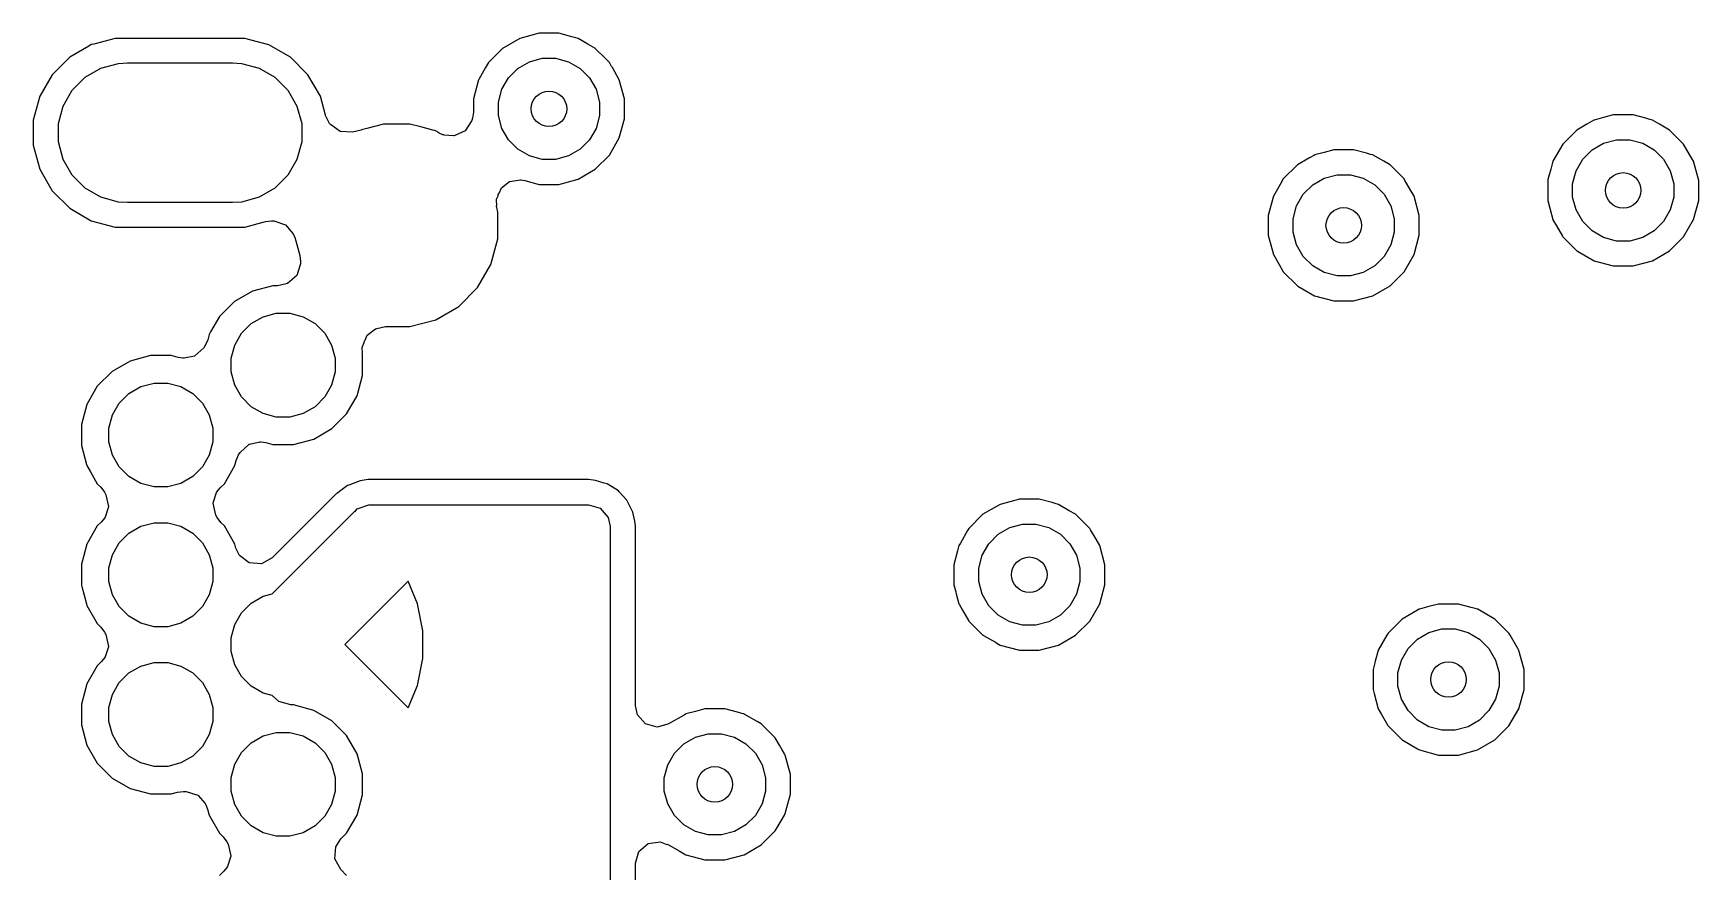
# Model space of a CAD drawing. Header units: inches. Extents: x 5.14 to 7.4, y -4.57 to -3.18.
# Drawn here: x 5.3498 to 5.7252, y -3.8776 to -3.6887 of the extents above; entities that cross this region are included whole.
import ezdxf

# ---------------------------------------------------------------- set-up
doc = ezdxf.new("R2010")
doc.units = ezdxf.units.IN
doc.header["$MEASUREMENT"] = 0
doc.layers.add('In2.Cu', color=33, linetype='CONTINUOUS', true_color=0xce7d2c)

msp = doc.modelspace()

# ---------------------------------------------------------------- linework, layer by layer
at = {"layer": 'In2.Cu', "linetype": 'CONTINUOUS'}
for p, q in [((5.3683, -3.68981), (5.36351, -3.6911)), ((5.39752, -3.68981), (5.3683, -3.68981)), ((5.40293, -3.69126), (5.39752, -3.68981)), ((5.39752, -3.68981), (5.39752, -3.68981)), ((5.45946, -3.68985), (5.45751, -3.69098)), ((5.45949, -3.68983), (5.45946, -3.68985)), ((5.46166, -3.68925), (5.45949, -3.68983)), ((5.45949, -3.68983), (5.45949, -3.68983)), ((5.45949, -3.68983), (5.45949, -3.68983)), ((5.45949, -3.68983), (5.45949, -3.68983)), ((5.45949, -3.68983), (5.45949, -3.68983)), ((5.46382, -3.68867), (5.46166, -3.68925)), ((5.46166, -3.68925), (5.46166, -3.68925)), ((5.4683, -3.68867), (5.46382, -3.68867)), ((5.46382, -3.68867), (5.46382, -3.68867)), ((5.47119, -3.68944), (5.4683, -3.68867)), ((5.4683, -3.68867), (5.4683, -3.68867)), ((5.4721, -3.68969), (5.47119, -3.68944)), ((5.47119, -3.68944), (5.47119, -3.68944)), ((5.47263, -3.68983), (5.4721, -3.68969)), ((5.47267, -3.68985), (5.47263, -3.68983)), ((5.47263, -3.68983), (5.47263, -3.68983)), ((5.47263, -3.68983), (5.47263, -3.68983)), ((5.47483, -3.6911), (5.47267, -3.68985)), ((5.36234, -3.69159), (5.35804, -3.69406)), ((5.36286, -3.69118), (5.36234, -3.69159)), ((5.36351, -3.6911), (5.36286, -3.69118)), ((5.40778, -3.69406), (5.40293, -3.69126)), ((5.45561, -3.69207), (5.45244, -3.69524)), ((5.45751, -3.69098), (5.45561, -3.69207)), ((5.45561, -3.69207), (5.45561, -3.69207)), ((5.45561, -3.69207), (5.45561, -3.69207)), ((5.45561, -3.69207), (5.45561, -3.69207)), ((5.47639, -3.692), (5.47483, -3.6911)), ((5.47649, -3.69205), (5.47639, -3.692)), ((5.47651, -3.69207), (5.47649, -3.69205)), ((5.47872, -3.69428), (5.47651, -3.69207)), ((5.35804, -3.69406), (5.35408, -3.69802)), ((5.35804, -3.69406), (5.35804, -3.69406)), ((5.36152, -3.69859), (5.36508, -3.69653)), ((5.36508, -3.69653), (5.36905, -3.69547)), ((5.36905, -3.69547), (5.3711, -3.69533)), ((5.3711, -3.69533), (5.39472, -3.69533)), ((5.39472, -3.69533), (5.39678, -3.69547)), ((5.39678, -3.69547), (5.40075, -3.69653)), ((5.40075, -3.69653), (5.40431, -3.69859)), ((5.41174, -3.69802), (5.40778, -3.69406)), ((5.45178, -3.6964), (5.45022, -3.69908)), ((5.45244, -3.69524), (5.45178, -3.6964)), ((5.45244, -3.69524), (5.45244, -3.69524)), ((5.45244, -3.69524), (5.45244, -3.69524)), ((5.45244, -3.69524), (5.45244, -3.69524)), ((5.45244, -3.69524), (5.45244, -3.69524)), ((5.45694, -3.69869), (5.45906, -3.69657)), ((5.45906, -3.69657), (5.46166, -3.69506)), ((5.46166, -3.69506), (5.46456, -3.69429)), ((5.46456, -3.69429), (5.46756, -3.69429)), ((5.46756, -3.69429), (5.47046, -3.69506)), ((5.47046, -3.69506), (5.47306, -3.69657)), ((5.47306, -3.69657), (5.47519, -3.69869)), ((5.47968, -3.69524), (5.47872, -3.69428)), ((5.4797, -3.69527), (5.47968, -3.69524)), ((5.47976, -3.69536), (5.4797, -3.69527)), ((5.48019, -3.69612), (5.47976, -3.69536)), ((5.48035, -3.69639), (5.48019, -3.69612)), ((5.48019, -3.69612), (5.48019, -3.69612)), ((5.48035, -3.6964), (5.48035, -3.69639)), ((5.48192, -3.69912), (5.48035, -3.6964)), ((5.48035, -3.6964), (5.48035, -3.6964)), ((5.35408, -3.69802), (5.35128, -3.70287)), ((5.35408, -3.69802), (5.35408, -3.69802)), ((5.35861, -3.7015), (5.36152, -3.69859)), ((5.40431, -3.69859), (5.40722, -3.7015)), ((5.41454, -3.70287), (5.41174, -3.69802)), ((5.4502, -3.69912), (5.44904, -3.70345)), ((5.45022, -3.69908), (5.4502, -3.69912)), ((5.4502, -3.69912), (5.4502, -3.69912)), ((5.45544, -3.70129), (5.45694, -3.69869)), ((5.47519, -3.69869), (5.47669, -3.70129)), ((5.48308, -3.70345), (5.48192, -3.69912)), ((5.48192, -3.69912), (5.48192, -3.69912)), ((5.48192, -3.69912), (5.48192, -3.69912)), ((5.35128, -3.70287), (5.34983, -3.70828)), ((5.35128, -3.70287), (5.35128, -3.70287)), ((5.35655, -3.70506), (5.35861, -3.7015)), ((5.40722, -3.7015), (5.40927, -3.70506)), ((5.41569, -3.70714), (5.41454, -3.70287)), ((5.44904, -3.70345), (5.44904, -3.70644)), ((5.45466, -3.70419), (5.45544, -3.70129)), ((5.45466, -3.70719), (5.45466, -3.70419)), ((5.47669, -3.70129), (5.47746, -3.70419)), ((5.47746, -3.70419), (5.47746, -3.70719)), ((5.48308, -3.70793), (5.48308, -3.70345)), ((5.34983, -3.70828), (5.34983, -3.71388)), ((5.35549, -3.70903), (5.35655, -3.70506)), ((5.40927, -3.70506), (5.41034, -3.70903)), ((5.4157, -3.7072), (5.41569, -3.70714)), ((5.41658, -3.70896), (5.4157, -3.7072)), ((5.44869, -3.70834), (5.4472, -3.71066)), ((5.44885, -3.70782), (5.44869, -3.70834)), ((5.44904, -3.70644), (5.44885, -3.70782)), ((5.45544, -3.71009), (5.45466, -3.70719)), ((5.47746, -3.70719), (5.47669, -3.71009)), ((5.48192, -3.71226), (5.48308, -3.70793)), ((5.70159, -3.70823), (5.70003, -3.70913)), ((5.70162, -3.70822), (5.70159, -3.70823)), ((5.70378, -3.70764), (5.70162, -3.70822)), ((5.70162, -3.70822), (5.70162, -3.70822)), ((5.70162, -3.70822), (5.70162, -3.70822)), ((5.70162, -3.70822), (5.70162, -3.70822)), ((5.70162, -3.70822), (5.70162, -3.70822)), ((5.70595, -3.70706), (5.70378, -3.70764)), ((5.70378, -3.70764), (5.70378, -3.70764)), ((5.71043, -3.70706), (5.70595, -3.70706)), ((5.70595, -3.70706), (5.70595, -3.70706)), ((5.71332, -3.70783), (5.71043, -3.70706)), ((5.71043, -3.70706), (5.71043, -3.70706)), ((5.71423, -3.70807), (5.71332, -3.70783)), ((5.71332, -3.70783), (5.71332, -3.70783)), ((5.71476, -3.70822), (5.71423, -3.70807)), ((5.71479, -3.70823), (5.71476, -3.70822)), ((5.71476, -3.70822), (5.71476, -3.70822)), ((5.71476, -3.70822), (5.71476, -3.70822)), ((5.71635, -3.70913), (5.71479, -3.70823)), ((5.35549, -3.71314), (5.35549, -3.70903)), ((5.41034, -3.70903), (5.41034, -3.71314)), ((5.41679, -3.70922), (5.41658, -3.70896)), ((5.41903, -3.71082), (5.41679, -3.70922)), ((5.42178, -3.71095), (5.41903, -3.71082)), ((5.4237, -3.71048), (5.42178, -3.71095)), ((5.42381, -3.71045), (5.4237, -3.71048)), ((5.42472, -3.71021), (5.42381, -3.71045)), ((5.42499, -3.71013), (5.42472, -3.71021)), ((5.42873, -3.70913), (5.42499, -3.71013)), ((5.42499, -3.71013), (5.42499, -3.71013)), ((5.43474, -3.70913), (5.42873, -3.70913)), ((5.43716, -3.70978), (5.43474, -3.70913)), ((5.43474, -3.70913), (5.43474, -3.70913)), ((5.43992, -3.71052), (5.43716, -3.70978)), ((5.44024, -3.71056), (5.43992, -3.71052)), ((5.44084, -3.71081), (5.44024, -3.71056)), ((5.4411, -3.71101), (5.44084, -3.71081)), ((5.44132, -3.71114), (5.4411, -3.71101)), ((5.44216, -3.71152), (5.44132, -3.71114)), ((5.44234, -3.71158), (5.44216, -3.71152)), ((5.44235, -3.71159), (5.44234, -3.71158)), ((5.44464, -3.71181), (5.44235, -3.71159)), ((5.4447, -3.7118), (5.44464, -3.71181)), ((5.4472, -3.71066), (5.4447, -3.7118)), ((5.4447, -3.7118), (5.4447, -3.7118)), ((5.45694, -3.71269), (5.45544, -3.71009)), ((5.47669, -3.71009), (5.47519, -3.71269)), ((5.47968, -3.71614), (5.48192, -3.71226)), ((5.69774, -3.71046), (5.69457, -3.71362)), ((5.70003, -3.70913), (5.69774, -3.71046)), ((5.69774, -3.71046), (5.69774, -3.71046)), ((5.69774, -3.71046), (5.69774, -3.71046)), ((5.69774, -3.71046), (5.69774, -3.71046)), ((5.71864, -3.71046), (5.71635, -3.70913)), ((5.72181, -3.71362), (5.71864, -3.71046)), ((5.71864, -3.71046), (5.71864, -3.71046)), ((5.71864, -3.71046), (5.71864, -3.71046)), ((5.71864, -3.71046), (5.71864, -3.71046)), ((5.34983, -3.71388), (5.35128, -3.71929)), ((5.35655, -3.71711), (5.35549, -3.71314)), ((5.41034, -3.71314), (5.40927, -3.71711)), ((5.45906, -3.71481), (5.45694, -3.71269)), ((5.46166, -3.71631), (5.45906, -3.71481)), ((5.47306, -3.71481), (5.47046, -3.71631)), ((5.47519, -3.71269), (5.47306, -3.71481)), ((5.47651, -3.71931), (5.47968, -3.71614)), ((5.63859, -3.71611), (5.63752, -3.71673)), ((5.63862, -3.71609), (5.63859, -3.71611)), ((5.63863, -3.71609), (5.63862, -3.71609)), ((5.64079, -3.71551), (5.63863, -3.71609)), ((5.63863, -3.71609), (5.63863, -3.71609)), ((5.63863, -3.71609), (5.63863, -3.71609)), ((5.63863, -3.71609), (5.63863, -3.71609)), ((5.64296, -3.71493), (5.64079, -3.71551)), ((5.64079, -3.71551), (5.64079, -3.71551)), ((5.64744, -3.71493), (5.64296, -3.71493)), ((5.64296, -3.71493), (5.64296, -3.71493)), ((5.65032, -3.7157), (5.64744, -3.71493)), ((5.64744, -3.71493), (5.64744, -3.71493)), ((5.65124, -3.71595), (5.65032, -3.7157)), ((5.65032, -3.7157), (5.65032, -3.7157)), ((5.65177, -3.71609), (5.65124, -3.71595)), ((5.6518, -3.71611), (5.65177, -3.71609)), ((5.65177, -3.71609), (5.65177, -3.71609)), ((5.65177, -3.71609), (5.65177, -3.71609)), ((5.65422, -3.71751), (5.6518, -3.71611)), ((5.69382, -3.71493), (5.69235, -3.71747)), ((5.69457, -3.71362), (5.69382, -3.71493)), ((5.69457, -3.71362), (5.69457, -3.71362)), ((5.69457, -3.71362), (5.69457, -3.71362)), ((5.69457, -3.71362), (5.69457, -3.71362)), ((5.69457, -3.71362), (5.69457, -3.71362)), ((5.69907, -3.71707), (5.70119, -3.71495)), ((5.70119, -3.71495), (5.70379, -3.71345)), ((5.70379, -3.71345), (5.70669, -3.71267)), ((5.70669, -3.71267), (5.70969, -3.71267)), ((5.70969, -3.71267), (5.71259, -3.71345)), ((5.71259, -3.71345), (5.71519, -3.71495)), ((5.71519, -3.71495), (5.71731, -3.71707)), ((5.72317, -3.71599), (5.72181, -3.71362)), ((5.72181, -3.71362), (5.72181, -3.71362)), ((5.72181, -3.71362), (5.72181, -3.71362)), ((5.72405, -3.71751), (5.72317, -3.71599)), ((5.72317, -3.71599), (5.72317, -3.71599)), ((5.35128, -3.71929), (5.35408, -3.72414)), ((5.35861, -3.72067), (5.35655, -3.71711)), ((5.40927, -3.71711), (5.40722, -3.72067)), ((5.46456, -3.71709), (5.46166, -3.71631)), ((5.46756, -3.71709), (5.46456, -3.71709)), ((5.47046, -3.71631), (5.46756, -3.71709)), ((5.47263, -3.72155), (5.47651, -3.71931)), ((5.63475, -3.71833), (5.63158, -3.7215)), ((5.63752, -3.71673), (5.63475, -3.71833)), ((5.63475, -3.71833), (5.63475, -3.71833)), ((5.63475, -3.71833), (5.63475, -3.71833)), ((5.63475, -3.71833), (5.63475, -3.71833)), ((5.65565, -3.71833), (5.65422, -3.71751)), ((5.65882, -3.7215), (5.65565, -3.71833)), ((5.65565, -3.71833), (5.65565, -3.71833)), ((5.65565, -3.71833), (5.65565, -3.71833)), ((5.65565, -3.71833), (5.65565, -3.71833)), ((5.69185, -3.71931), (5.69123, -3.7216)), ((5.69233, -3.71751), (5.69185, -3.71931)), ((5.69235, -3.71747), (5.69233, -3.7175)), ((5.69233, -3.7175), (5.69233, -3.71751)), ((5.69679, -3.72257), (5.69756, -3.71967)), ((5.69756, -3.71967), (5.69907, -3.71707)), ((5.71731, -3.71707), (5.71881, -3.71967)), ((5.71881, -3.71967), (5.71959, -3.72257)), ((5.72521, -3.72183), (5.72405, -3.71751)), ((5.36152, -3.72358), (5.35861, -3.72067)), ((5.36508, -3.72563), (5.36152, -3.72358)), ((5.40431, -3.72358), (5.40075, -3.72563)), ((5.40722, -3.72067), (5.40431, -3.72358)), ((5.45482, -3.72473), (5.45535, -3.72348)), ((5.45535, -3.72348), (5.45719, -3.7221)), ((5.45719, -3.7221), (5.45726, -3.72207)), ((5.45726, -3.72207), (5.45954, -3.72169)), ((5.45954, -3.72169), (5.45973, -3.7217)), ((5.45973, -3.7217), (5.46065, -3.72186)), ((5.46065, -3.72186), (5.46382, -3.72271)), ((5.46382, -3.72271), (5.46382, -3.72271)), ((5.46382, -3.72271), (5.4683, -3.72271)), ((5.4683, -3.72271), (5.47263, -3.72155)), ((5.4683, -3.72271), (5.4683, -3.72271)), ((5.63088, -3.72271), (5.62936, -3.72534)), ((5.63158, -3.7215), (5.63088, -3.72271)), ((5.63158, -3.7215), (5.63158, -3.7215)), ((5.63158, -3.7215), (5.63158, -3.7215)), ((5.63158, -3.7215), (5.63158, -3.7215)), ((5.63158, -3.7215), (5.63158, -3.7215)), ((5.63607, -3.72495), (5.6382, -3.72283)), ((5.6382, -3.72283), (5.6408, -3.72132)), ((5.6408, -3.72132), (5.6437, -3.72055)), ((5.6437, -3.72055), (5.6467, -3.72055)), ((5.6467, -3.72055), (5.6496, -3.72132)), ((5.6496, -3.72132), (5.6522, -3.72283)), ((5.6522, -3.72283), (5.65432, -3.72495)), ((5.65901, -3.72183), (5.65882, -3.7215)), ((5.65882, -3.7215), (5.65882, -3.7215)), ((5.65882, -3.7215), (5.65882, -3.7215)), ((5.65882, -3.7215), (5.65882, -3.7215)), ((5.65934, -3.72241), (5.65901, -3.72183)), ((5.66017, -3.72384), (5.65934, -3.72241)), ((5.69123, -3.7216), (5.69117, -3.72183)), ((5.69117, -3.72183), (5.69117, -3.72632)), ((5.69679, -3.72558), (5.69679, -3.72257)), ((5.71959, -3.72257), (5.71959, -3.72558)), ((5.72521, -3.72632), (5.72521, -3.72183)), ((5.35408, -3.72414), (5.35804, -3.7281)), ((5.36905, -3.7267), (5.36508, -3.72563)), ((5.3711, -3.72683), (5.36905, -3.7267)), ((5.39472, -3.72683), (5.3711, -3.72683)), ((5.39678, -3.7267), (5.39472, -3.72683)), ((5.40075, -3.72563), (5.39678, -3.7267)), ((5.45422, -3.72639), (5.45426, -3.72612)), ((5.45429, -3.72733), (5.45422, -3.72639)), ((5.45424, -3.72768), (5.45429, -3.72733)), ((5.45426, -3.72612), (5.45427, -3.72601)), ((5.45426, -3.72612), (5.45426, -3.72612)), ((5.45427, -3.72601), (5.45458, -3.7253)), ((5.45458, -3.7253), (5.45462, -3.72496)), ((5.45462, -3.72496), (5.45482, -3.72473)), ((5.62883, -3.72727), (5.62818, -3.72971)), ((5.62934, -3.72538), (5.62883, -3.72727)), ((5.62883, -3.72727), (5.62883, -3.72727)), ((5.62936, -3.72534), (5.62934, -3.72538)), ((5.62934, -3.72538), (5.62934, -3.72538)), ((5.63457, -3.72755), (5.63607, -3.72495)), ((5.65432, -3.72495), (5.65582, -3.72755)), ((5.66106, -3.72538), (5.66017, -3.72384)), ((5.66222, -3.72971), (5.66106, -3.72538)), ((5.69117, -3.72632), (5.69165, -3.7281)), ((5.69756, -3.72848), (5.69679, -3.72558)), ((5.71959, -3.72558), (5.71881, -3.72848)), ((5.72405, -3.73064), (5.72521, -3.72632)), ((5.35804, -3.7281), (5.36289, -3.7309)), ((5.36289, -3.7309), (5.3683, -3.73235)), ((5.39752, -3.73235), (5.40214, -3.73111)), ((5.40214, -3.73111), (5.40352, -3.73095)), ((5.40352, -3.73095), (5.40408, -3.73096)), ((5.40408, -3.73096), (5.4067, -3.7318)), ((5.45428, -3.72796), (5.45424, -3.72768)), ((5.45455, -3.72895), (5.45428, -3.72796)), ((5.45455, -3.72971), (5.45455, -3.72895)), ((5.45455, -3.73495), (5.45455, -3.72971)), ((5.62818, -3.72971), (5.62818, -3.73419)), ((5.62818, -3.72971), (5.62818, -3.72971)), ((5.6338, -3.73045), (5.63457, -3.72755)), ((5.6338, -3.73345), (5.6338, -3.73045)), ((5.65582, -3.72755), (5.6566, -3.73045)), ((5.6566, -3.73045), (5.6566, -3.73345)), ((5.66222, -3.73419), (5.66222, -3.72971)), ((5.69165, -3.7281), (5.69233, -3.73064)), ((5.69233, -3.73064), (5.69233, -3.73064)), ((5.69233, -3.73064), (5.69233, -3.73065)), ((5.69233, -3.73065), (5.69235, -3.73068)), ((5.69235, -3.73068), (5.69313, -3.73203)), ((5.69907, -3.73108), (5.69756, -3.72848)), ((5.70119, -3.7332), (5.69907, -3.73108)), ((5.71731, -3.73108), (5.71519, -3.7332)), ((5.71881, -3.72848), (5.71731, -3.73108)), ((5.72181, -3.73453), (5.72405, -3.73064)), ((5.3683, -3.73235), (5.3683, -3.73235)), ((5.3683, -3.73235), (5.39752, -3.73235)), ((5.39752, -3.73235), (5.39752, -3.73235)), ((5.4067, -3.7318), (5.40844, -3.73389)), ((5.40844, -3.73389), (5.40877, -3.73466)), ((5.40877, -3.73466), (5.4088, -3.73472)), ((5.4088, -3.73472), (5.40904, -3.73541)), ((5.45299, -3.74076), (5.45455, -3.73495)), ((5.62818, -3.73419), (5.62838, -3.73495)), ((5.62838, -3.73495), (5.62934, -3.73852)), ((5.63457, -3.73635), (5.6338, -3.73345)), ((5.6566, -3.73345), (5.65582, -3.73635)), ((5.66106, -3.73852), (5.66222, -3.73419)), ((5.69313, -3.73203), (5.6945, -3.7344)), ((5.6945, -3.7344), (5.69455, -3.7345)), ((5.69455, -3.7345), (5.69457, -3.73452)), ((5.69457, -3.73452), (5.69774, -3.7377)), ((5.70379, -3.7347), (5.70119, -3.7332)), ((5.70669, -3.73548), (5.70379, -3.7347)), ((5.71259, -3.7347), (5.70969, -3.73548)), ((5.71519, -3.7332), (5.71259, -3.7347)), ((5.71864, -3.73769), (5.72181, -3.73453)), ((5.40904, -3.73541), (5.40993, -3.73873)), ((5.62934, -3.73852), (5.62934, -3.73852)), ((5.62934, -3.73852), (5.62934, -3.73852)), ((5.62934, -3.73852), (5.62936, -3.73855)), ((5.62936, -3.73855), (5.63063, -3.74076)), ((5.63607, -3.73895), (5.63457, -3.73635)), ((5.65582, -3.73635), (5.65432, -3.73895)), ((5.65882, -3.7424), (5.66106, -3.73852)), ((5.69774, -3.7377), (5.69776, -3.73771)), ((5.69776, -3.73771), (5.69786, -3.73777)), ((5.69786, -3.73777), (5.70162, -3.73993)), ((5.70969, -3.73548), (5.70669, -3.73548)), ((5.71476, -3.73993), (5.71864, -3.73769)), ((5.41008, -3.74065), (5.40924, -3.74327)), ((5.40993, -3.73873), (5.41009, -3.74011)), ((5.41009, -3.74011), (5.41008, -3.74065)), ((5.44999, -3.74596), (5.45299, -3.74076)), ((5.63063, -3.74076), (5.63151, -3.74227)), ((5.63151, -3.74227), (5.63156, -3.74237)), ((5.63156, -3.74237), (5.63157, -3.7424)), ((5.63157, -3.7424), (5.63475, -3.74557)), ((5.6382, -3.74107), (5.63607, -3.73895)), ((5.6408, -3.74257), (5.6382, -3.74107)), ((5.6522, -3.74107), (5.6496, -3.74257)), ((5.65432, -3.73895), (5.6522, -3.74107)), ((5.65565, -3.74557), (5.65882, -3.7424)), ((5.70162, -3.73993), (5.70162, -3.73993)), ((5.70162, -3.73993), (5.70595, -3.74109)), ((5.70595, -3.74109), (5.70595, -3.74109)), ((5.70595, -3.74109), (5.71043, -3.74109)), ((5.71043, -3.74109), (5.71476, -3.73993)), ((5.71043, -3.74109), (5.71043, -3.74109)), ((5.40379, -3.74555), (5.39924, -3.74677)), ((5.40489, -3.74555), (5.40379, -3.74555)), ((5.40681, -3.74516), (5.40489, -3.74555)), ((5.40712, -3.74503), (5.40681, -3.74516)), ((5.40924, -3.74327), (5.40712, -3.74503)), ((5.44574, -3.75021), (5.44999, -3.74596)), ((5.63475, -3.74557), (5.63477, -3.74558)), ((5.63477, -3.74558), (5.63487, -3.74564)), ((5.63487, -3.74564), (5.63863, -3.74781)), ((5.6437, -3.74335), (5.6408, -3.74257)), ((5.6467, -3.74335), (5.6437, -3.74335)), ((5.6496, -3.74257), (5.6467, -3.74335)), ((5.65177, -3.74781), (5.65565, -3.74557)), ((5.39515, -3.74913), (5.39182, -3.75246)), ((5.39924, -3.74677), (5.39515, -3.74913)), ((5.39515, -3.74913), (5.39515, -3.74913)), ((5.39924, -3.74677), (5.39924, -3.74677)), ((5.63863, -3.74781), (5.63863, -3.74781)), ((5.63863, -3.74781), (5.64296, -3.74897)), ((5.64296, -3.74897), (5.64296, -3.74897)), ((5.64296, -3.74897), (5.64744, -3.74897)), ((5.64744, -3.74897), (5.65177, -3.74781)), ((5.64744, -3.74897), (5.64744, -3.74897)), ((5.39182, -3.75246), (5.38979, -3.75598)), ((5.39182, -3.75246), (5.39182, -3.75246)), ((5.39895, -3.75407), (5.40162, -3.75253)), ((5.40162, -3.75253), (5.4046, -3.75173)), ((5.4046, -3.75173), (5.40768, -3.75173)), ((5.40768, -3.75173), (5.41066, -3.75253)), ((5.41066, -3.75253), (5.41333, -3.75407)), ((5.43474, -3.75476), (5.44054, -3.75321)), ((5.44054, -3.75321), (5.44574, -3.75021)), ((5.38947, -3.75654), (5.38915, -3.75772)), ((5.38979, -3.75598), (5.38947, -3.75654)), ((5.38979, -3.75598), (5.38979, -3.75598)), ((5.39523, -3.75893), (5.39677, -3.75625)), ((5.39677, -3.75625), (5.39895, -3.75407)), ((5.41333, -3.75407), (5.41551, -3.75625)), ((5.41551, -3.75625), (5.41705, -3.75893)), ((5.42462, -3.75785), (5.42511, -3.75669)), ((5.42511, -3.75669), (5.42697, -3.75529)), ((5.42697, -3.75529), (5.42705, -3.75526)), ((5.42705, -3.75526), (5.42728, -3.75516)), ((5.42705, -3.75526), (5.42705, -3.75526)), ((5.42728, -3.75516), (5.42921, -3.75476)), ((5.42921, -3.75476), (5.43474, -3.75476)), ((5.43474, -3.75476), (5.43474, -3.75476)), ((5.38828, -3.75952), (5.38625, -3.76137)), ((5.3886, -3.759), (5.38828, -3.75952)), ((5.38915, -3.75772), (5.3886, -3.759)), ((5.39443, -3.7619), (5.39523, -3.75893)), ((5.41705, -3.75893), (5.41785, -3.7619)), ((5.42399, -3.75963), (5.42404, -3.75923)), ((5.424, -3.76065), (5.42399, -3.75963)), ((5.42399, -3.76072), (5.424, -3.76065)), ((5.42402, -3.76105), (5.42399, -3.76072)), ((5.42404, -3.76109), (5.42402, -3.76105)), ((5.42404, -3.75923), (5.42441, -3.75834)), ((5.42404, -3.7612), (5.42404, -3.76109)), ((5.42404, -3.7658), (5.42404, -3.7612)), ((5.42441, -3.75834), (5.42447, -3.75801)), ((5.42447, -3.75801), (5.42462, -3.75785)), ((5.3676, -3.76487), (5.36426, -3.76821)), ((5.37168, -3.76252), (5.3676, -3.76487)), ((5.3676, -3.76487), (5.3676, -3.76487)), ((5.37623, -3.7613), (5.37168, -3.76252)), ((5.37168, -3.76252), (5.37168, -3.76252)), ((5.38094, -3.7613), (5.37623, -3.7613)), ((5.38248, -3.76171), (5.38094, -3.7613)), ((5.38094, -3.7613), (5.38094, -3.7613)), ((5.38351, -3.76187), (5.38248, -3.76171)), ((5.38382, -3.76189), (5.38351, -3.76187)), ((5.38618, -3.7614), (5.38382, -3.76189)), ((5.38625, -3.76137), (5.38618, -3.7614)), ((5.39443, -3.76499), (5.39443, -3.7619)), ((5.39523, -3.76796), (5.39443, -3.76499)), ((5.41785, -3.76499), (5.41705, -3.76796)), ((5.41785, -3.7619), (5.41785, -3.76499)), ((5.36426, -3.76821), (5.36191, -3.77229)), ((5.36426, -3.76821), (5.36426, -3.76821)), ((5.37139, -3.76982), (5.37406, -3.76828)), ((5.37406, -3.76828), (5.37704, -3.76748)), ((5.37704, -3.76748), (5.38012, -3.76748)), ((5.38012, -3.76748), (5.3831, -3.76828)), ((5.3831, -3.76828), (5.38577, -3.76982)), ((5.39677, -3.77063), (5.39523, -3.76796)), ((5.41705, -3.76796), (5.41551, -3.77063)), ((5.42282, -3.77035), (5.42404, -3.7658)), ((5.36191, -3.77229), (5.36069, -3.77684)), ((5.36191, -3.77229), (5.36191, -3.77229)), ((5.36767, -3.77467), (5.36921, -3.772)), ((5.36921, -3.772), (5.37139, -3.76982)), ((5.38577, -3.76982), (5.38795, -3.772)), ((5.38795, -3.772), (5.38949, -3.77467)), ((5.39895, -3.77282), (5.39677, -3.77063)), ((5.41551, -3.77063), (5.41333, -3.77282)), ((5.42046, -3.77443), (5.42282, -3.77035)), ((5.36687, -3.77765), (5.36767, -3.77467)), ((5.38949, -3.77467), (5.39029, -3.77765)), ((5.40162, -3.77436), (5.39895, -3.77282)), ((5.4046, -3.77515), (5.40162, -3.77436)), ((5.40768, -3.77515), (5.4046, -3.77515)), ((5.41066, -3.77436), (5.40768, -3.77515)), ((5.41333, -3.77282), (5.41066, -3.77436)), ((5.41713, -3.77776), (5.42046, -3.77443)), ((5.36069, -3.77684), (5.36069, -3.78155)), ((5.36687, -3.78073), (5.36687, -3.77765)), ((5.39029, -3.77765), (5.39029, -3.78073)), ((5.41305, -3.78012), (5.41713, -3.77776)), ((5.36069, -3.78155), (5.36184, -3.78586)), ((5.36767, -3.78371), (5.36687, -3.78073)), ((5.36921, -3.78638), (5.36767, -3.78371)), ((5.38949, -3.78371), (5.38795, -3.78638)), ((5.39029, -3.78073), (5.38949, -3.78371)), ((5.39557, -3.78492), (5.39612, -3.78364)), ((5.39612, -3.78364), (5.39644, -3.78312)), ((5.39644, -3.78312), (5.39848, -3.78127)), ((5.39848, -3.78127), (5.39854, -3.78123)), ((5.39854, -3.78123), (5.40091, -3.78075)), ((5.40091, -3.78075), (5.40105, -3.78076)), ((5.40105, -3.78076), (5.40121, -3.78076)), ((5.40121, -3.78076), (5.40224, -3.78092)), ((5.40224, -3.78092), (5.40379, -3.78134)), ((5.40379, -3.78134), (5.40379, -3.78134)), ((5.40379, -3.78134), (5.4085, -3.78134)), ((5.4085, -3.78134), (5.41305, -3.78012)), ((5.4085, -3.78134), (5.4085, -3.78134)), ((5.36184, -3.78586), (5.36187, -3.78599)), ((5.36187, -3.78599), (5.36191, -3.7861)), ((5.36191, -3.7861), (5.36191, -3.7861)), ((5.36191, -3.7861), (5.36191, -3.7861)), ((5.36191, -3.7861), (5.36191, -3.7861)), ((5.36191, -3.7861), (5.36191, -3.7861)), ((5.36191, -3.7861), (5.36269, -3.78746)), ((5.36269, -3.78746), (5.36426, -3.79018)), ((5.37139, -3.78856), (5.36921, -3.78638)), ((5.38795, -3.78638), (5.38577, -3.78856)), ((5.3929, -3.79018), (5.39526, -3.7861)), ((5.39526, -3.7861), (5.39529, -3.78599)), ((5.39529, -3.78599), (5.39534, -3.7858)), ((5.39534, -3.7858), (5.39557, -3.78492)), ((5.36426, -3.79018), (5.36426, -3.79018)), ((5.36426, -3.79018), (5.36508, -3.79099)), ((5.36508, -3.79099), (5.36591, -3.7921)), ((5.37406, -3.7901), (5.37139, -3.78856)), ((5.37704, -3.7909), (5.37406, -3.7901)), ((5.38012, -3.7909), (5.37704, -3.7909)), ((5.3831, -3.7901), (5.38012, -3.7909)), ((5.38577, -3.78856), (5.3831, -3.7901)), ((5.39131, -3.79193), (5.39197, -3.79112)), ((5.39197, -3.79112), (5.39209, -3.79099)), ((5.39197, -3.79112), (5.39197, -3.79112)), ((5.39209, -3.79099), (5.3929, -3.79018)), ((5.42068, -3.79057), (5.41888, -3.79193)), ((5.42094, -3.79047), (5.42068, -3.79057)), ((5.42068, -3.79057), (5.42068, -3.79057)), ((5.42353, -3.78956), (5.42094, -3.79047)), ((5.42528, -3.78923), (5.42353, -3.78956)), ((5.42554, -3.78923), (5.42528, -3.78923)), ((5.42569, -3.78922), (5.42554, -3.78923)), ((5.47496, -3.78922), (5.42569, -3.78922)), ((5.47657, -3.78946), (5.47496, -3.78922)), ((5.47496, -3.78922), (5.47496, -3.78922)), ((5.47848, -3.79002), (5.47657, -3.78946)), ((5.47657, -3.78946), (5.47657, -3.78946)), ((5.47921, -3.79023), (5.47848, -3.79002)), ((5.48174, -3.79177), (5.47921, -3.79023)), ((5.36591, -3.7921), (5.3662, -3.79265)), ((5.3662, -3.79265), (5.36679, -3.79533)), ((5.39038, -3.79448), (5.39114, -3.79219)), ((5.39038, -3.79455), (5.39038, -3.79448)), ((5.39096, -3.79724), (5.39038, -3.79455)), ((5.39114, -3.79219), (5.39131, -3.79193)), ((5.41821, -3.79237), (5.40367, -3.8069)), ((5.41838, -3.79227), (5.41821, -3.79237)), ((5.41821, -3.79237), (5.41821, -3.79237)), ((5.41888, -3.79193), (5.41838, -3.79227)), ((5.42284, -3.79586), (5.42543, -3.79495)), ((5.42543, -3.79495), (5.4257, -3.79494)), ((5.4257, -3.79494), (5.47496, -3.79494)), ((5.47496, -3.79494), (5.4776, -3.79572)), ((5.48192, -3.79197), (5.48174, -3.79177)), ((5.48174, -3.79177), (5.48174, -3.79177)), ((5.48359, -3.7939), (5.48192, -3.79197)), ((5.48372, -3.79405), (5.48359, -3.7939)), ((5.48499, -3.79658), (5.48372, -3.79405)), ((5.56773, -3.79485), (5.56577, -3.79598)), ((5.56776, -3.79483), (5.56773, -3.79485)), ((5.56993, -3.79425), (5.56776, -3.79483)), ((5.56776, -3.79483), (5.56776, -3.79483)), ((5.56776, -3.79483), (5.56776, -3.79483)), ((5.56776, -3.79483), (5.56776, -3.79483)), ((5.56776, -3.79483), (5.56776, -3.79483)), ((5.57209, -3.79367), (5.56993, -3.79425)), ((5.56993, -3.79425), (5.56993, -3.79425)), ((5.57657, -3.79367), (5.57209, -3.79367)), ((5.57209, -3.79367), (5.57209, -3.79367)), ((5.57946, -3.79444), (5.57657, -3.79367)), ((5.57657, -3.79367), (5.57657, -3.79367)), ((5.58037, -3.79469), (5.57946, -3.79444)), ((5.57946, -3.79444), (5.57946, -3.79444)), ((5.5809, -3.79483), (5.58037, -3.79469)), ((5.58093, -3.79485), (5.5809, -3.79483)), ((5.5809, -3.79483), (5.5809, -3.79483)), ((5.5809, -3.79483), (5.5809, -3.79483)), ((5.58335, -3.79625), (5.58093, -3.79485)), ((5.3652, -3.79876), (5.36426, -3.7997)), ((5.36586, -3.79795), (5.3652, -3.79876)), ((5.36602, -3.7977), (5.36586, -3.79795)), ((5.36678, -3.7954), (5.36602, -3.7977)), ((5.36679, -3.79533), (5.36678, -3.7954)), ((5.39126, -3.79778), (5.39096, -3.79724)), ((5.39209, -3.79889), (5.39126, -3.79778)), ((5.40369, -3.81497), (5.42225, -3.79641)), ((5.42225, -3.79641), (5.42234, -3.7965)), ((5.42234, -3.7965), (5.42284, -3.79586)), ((5.4776, -3.79572), (5.4794, -3.79779)), ((5.4794, -3.79779), (5.47984, -3.79982)), ((5.48543, -3.79861), (5.48499, -3.79658)), ((5.48555, -3.7997), (5.48543, -3.79861)), ((5.56388, -3.79707), (5.56071, -3.80024)), ((5.56577, -3.79598), (5.56388, -3.79707)), ((5.56388, -3.79707), (5.56388, -3.79707)), ((5.56388, -3.79707), (5.56388, -3.79707)), ((5.56388, -3.79707), (5.56388, -3.79707)), ((5.58478, -3.79707), (5.58335, -3.79625)), ((5.58795, -3.80024), (5.58478, -3.79707)), ((5.58478, -3.79707), (5.58478, -3.79707)), ((5.58478, -3.79707), (5.58478, -3.79707)), ((5.58478, -3.79707), (5.58478, -3.79707)), ((5.36426, -3.7997), (5.36191, -3.80378)), ((5.36426, -3.7997), (5.36426, -3.7997)), ((5.36426, -3.7997), (5.36426, -3.7997)), ((5.36921, -3.8035), (5.37139, -3.80132)), ((5.37139, -3.80132), (5.37406, -3.79978)), ((5.37406, -3.79978), (5.37704, -3.79898)), ((5.37704, -3.79898), (5.38012, -3.79898)), ((5.38012, -3.79898), (5.3831, -3.79978)), ((5.3831, -3.79978), (5.38577, -3.80132)), ((5.38577, -3.80132), (5.38795, -3.8035)), ((5.3929, -3.7997), (5.39209, -3.79889)), ((5.39526, -3.80378), (5.3929, -3.7997)), ((5.47984, -3.79982), (5.47984, -3.94754)), ((5.48556, -3.79982), (5.48555, -3.7997)), ((5.48556, -3.80845), (5.48556, -3.79982)), ((5.48556, -3.79982), (5.48556, -3.79982)), ((5.56042, -3.80074), (5.5588, -3.80356)), ((5.56071, -3.80024), (5.56042, -3.80074)), ((5.56071, -3.80024), (5.56071, -3.80024)), ((5.56071, -3.80024), (5.56071, -3.80024)), ((5.56071, -3.80024), (5.56071, -3.80024)), ((5.56071, -3.80024), (5.56071, -3.80024)), ((5.56521, -3.80369), (5.56733, -3.80157)), ((5.56733, -3.80157), (5.56993, -3.80006)), ((5.56993, -3.80006), (5.57283, -3.79929)), ((5.57283, -3.79929), (5.57583, -3.79929)), ((5.57583, -3.79929), (5.57873, -3.80006)), ((5.57873, -3.80006), (5.58133, -3.80157)), ((5.58133, -3.80157), (5.58345, -3.80369)), ((5.58814, -3.80057), (5.58795, -3.80024)), ((5.58795, -3.80024), (5.58795, -3.80024)), ((5.58795, -3.80024), (5.58795, -3.80024)), ((5.58795, -3.80024), (5.58795, -3.80024)), ((5.58937, -3.8027), (5.58814, -3.80057)), ((5.36191, -3.80378), (5.36121, -3.80637)), ((5.36191, -3.80378), (5.36191, -3.80378)), ((5.36687, -3.80915), (5.36767, -3.80617)), ((5.36767, -3.80617), (5.36921, -3.8035)), ((5.38795, -3.8035), (5.38949, -3.80617)), ((5.38949, -3.80617), (5.39029, -3.80915)), ((5.39551, -3.80471), (5.39526, -3.80378)), ((5.39631, -3.80637), (5.39551, -3.80471)), ((5.55816, -3.80527), (5.55731, -3.80845)), ((5.55847, -3.80412), (5.55816, -3.80527)), ((5.5588, -3.80356), (5.55847, -3.80412)), ((5.55847, -3.80412), (5.55847, -3.80412)), ((5.5588, -3.80356), (5.5588, -3.80356)), ((5.56293, -3.80919), (5.56371, -3.80629)), ((5.56371, -3.80629), (5.56521, -3.80369)), ((5.58345, -3.80369), (5.58496, -3.80629)), ((5.58496, -3.80629), (5.58573, -3.80919)), ((5.59019, -3.80412), (5.58937, -3.8027)), ((5.59135, -3.80845), (5.59019, -3.80412)), ((5.36121, -3.80637), (5.36069, -3.80833)), ((5.36069, -3.80833), (5.36069, -3.81304)), ((5.36687, -3.81223), (5.36687, -3.80915)), ((5.39029, -3.80915), (5.39029, -3.81223)), ((5.39852, -3.80802), (5.39631, -3.80637)), ((5.40126, -3.80822), (5.39852, -3.80802)), ((5.40367, -3.8069), (5.40126, -3.80822)), ((5.48556, -3.83207), (5.48556, -3.80845)), ((5.55731, -3.80845), (5.55731, -3.81293)), ((5.56293, -3.81219), (5.56293, -3.80919)), ((5.58573, -3.80919), (5.58573, -3.81219)), ((5.59135, -3.81293), (5.59135, -3.80845)), ((5.36069, -3.81304), (5.36077, -3.81336)), ((5.36077, -3.81336), (5.36182, -3.81726)), ((5.36767, -3.81521), (5.36687, -3.81223)), ((5.39029, -3.81223), (5.38949, -3.81521)), ((5.43432, -3.81217), (5.42006, -3.82644)), ((5.43643, -3.81725), (5.43432, -3.81217)), ((5.55731, -3.81293), (5.55775, -3.81456)), ((5.56371, -3.81509), (5.56293, -3.81219)), ((5.58573, -3.81219), (5.58496, -3.81509)), ((5.59019, -3.81726), (5.59135, -3.81293)), ((5.36182, -3.81726), (5.36182, -3.81726)), ((5.36182, -3.81726), (5.36182, -3.81726)), ((5.36182, -3.81726), (5.36191, -3.8176)), ((5.36921, -3.81788), (5.36767, -3.81521)), ((5.38949, -3.81521), (5.38795, -3.81788)), ((5.39677, -3.81925), (5.39895, -3.81707)), ((5.39895, -3.81707), (5.40162, -3.81553)), ((5.40162, -3.81553), (5.40369, -3.81497)), ((5.43764, -3.82333), (5.43643, -3.81725)), ((5.43643, -3.81725), (5.43643, -3.81725)), ((5.55775, -3.81456), (5.55786, -3.81499)), ((5.55786, -3.81499), (5.55786, -3.81499)), ((5.55786, -3.81499), (5.55847, -3.81726)), ((5.55847, -3.81726), (5.55847, -3.81726)), ((5.55847, -3.81726), (5.55849, -3.81729)), ((5.55849, -3.81729), (5.55929, -3.81867)), ((5.56521, -3.81769), (5.56371, -3.81509)), ((5.58496, -3.81509), (5.58345, -3.81769)), ((5.58795, -3.82114), (5.59019, -3.81726)), ((5.66658, -3.81729), (5.66441, -3.81787)), ((5.67106, -3.81729), (5.66658, -3.81729)), ((5.66658, -3.81729), (5.66658, -3.81729)), ((5.67395, -3.81806), (5.67106, -3.81729)), ((5.67106, -3.81729), (5.67106, -3.81729)), ((5.36191, -3.8176), (5.36191, -3.8176)), ((5.36191, -3.8176), (5.36253, -3.81867)), ((5.36253, -3.81867), (5.36253, -3.81867)), ((5.36253, -3.81867), (5.36253, -3.81867)), ((5.36253, -3.81867), (5.36395, -3.82114)), ((5.36395, -3.82114), (5.36426, -3.82168)), ((5.37139, -3.82006), (5.36921, -3.81788)), ((5.37406, -3.8216), (5.37139, -3.82006)), ((5.38577, -3.82006), (5.3831, -3.8216)), ((5.38795, -3.81788), (5.38577, -3.82006)), ((5.39523, -3.82192), (5.39677, -3.81925)), ((5.55929, -3.81867), (5.56064, -3.82101)), ((5.56064, -3.82101), (5.56069, -3.82111)), ((5.56069, -3.82111), (5.56071, -3.82114)), ((5.56071, -3.82114), (5.56388, -3.82431)), ((5.56733, -3.81981), (5.56521, -3.81769)), ((5.56993, -3.82131), (5.56733, -3.81981)), ((5.58133, -3.81981), (5.57873, -3.82131)), ((5.58345, -3.81769), (5.58133, -3.81981)), ((5.58478, -3.82431), (5.58795, -3.82114)), ((5.65837, -3.82069), (5.6552, -3.82386)), ((5.66186, -3.81867), (5.65837, -3.82069)), ((5.65837, -3.82069), (5.65837, -3.82069)), ((5.65837, -3.82069), (5.65837, -3.82069)), ((5.65837, -3.82069), (5.65837, -3.82069)), ((5.66222, -3.81847), (5.66186, -3.81867)), ((5.66225, -3.81845), (5.66222, -3.81847)), ((5.66441, -3.81787), (5.66225, -3.81845)), ((5.66225, -3.81845), (5.66225, -3.81845)), ((5.66225, -3.81845), (5.66225, -3.81845)), ((5.66225, -3.81845), (5.66225, -3.81845)), ((5.66225, -3.81845), (5.66225, -3.81845)), ((5.66441, -3.81787), (5.66441, -3.81787)), ((5.67486, -3.81831), (5.67395, -3.81806)), ((5.67395, -3.81806), (5.67395, -3.81806)), ((5.67539, -3.81845), (5.67486, -3.81831)), ((5.67542, -3.81847), (5.67539, -3.81845)), ((5.67539, -3.81845), (5.67539, -3.81845)), ((5.67539, -3.81845), (5.67539, -3.81845)), ((5.67784, -3.81987), (5.67542, -3.81847)), ((5.67927, -3.82069), (5.67784, -3.81987)), ((5.68002, -3.82144), (5.67927, -3.82069)), ((5.67927, -3.82069), (5.67927, -3.82069)), ((5.67927, -3.82069), (5.67927, -3.82069)), ((5.67927, -3.82069), (5.67927, -3.82069)), ((5.36426, -3.82168), (5.36426, -3.82168)), ((5.36426, -3.82168), (5.36508, -3.82249)), ((5.36508, -3.82249), (5.36591, -3.8236)), ((5.36591, -3.8236), (5.3662, -3.82414)), ((5.3662, -3.82414), (5.36679, -3.82683)), ((5.37704, -3.8224), (5.37406, -3.8216)), ((5.38012, -3.8224), (5.37704, -3.8224)), ((5.3831, -3.8216), (5.38012, -3.8224)), ((5.39443, -3.8249), (5.39523, -3.82192)), ((5.39443, -3.82798), (5.39443, -3.8249)), ((5.43764, -3.82954), (5.43764, -3.82333)), ((5.43764, -3.82333), (5.43764, -3.82333)), ((5.56388, -3.82431), (5.5639, -3.82433)), ((5.5639, -3.82433), (5.56401, -3.82438)), ((5.56401, -3.82438), (5.56668, -3.82592)), ((5.57283, -3.82209), (5.56993, -3.82131)), ((5.57583, -3.82209), (5.57283, -3.82209)), ((5.57873, -3.82131), (5.57583, -3.82209)), ((5.5809, -3.82655), (5.58478, -3.82431)), ((5.65494, -3.82431), (5.65298, -3.82771)), ((5.6552, -3.82386), (5.65494, -3.82431)), ((5.6552, -3.82386), (5.6552, -3.82386)), ((5.6552, -3.82386), (5.6552, -3.82386)), ((5.6552, -3.82386), (5.6552, -3.82386)), ((5.6552, -3.82386), (5.6552, -3.82386)), ((5.66182, -3.82519), (5.66442, -3.82369)), ((5.66442, -3.82369), (5.66732, -3.82291)), ((5.66732, -3.82291), (5.67032, -3.82291)), ((5.67032, -3.82291), (5.67322, -3.82369)), ((5.67322, -3.82369), (5.67582, -3.82519)), ((5.68244, -3.82386), (5.68002, -3.82144)), ((5.6827, -3.82431), (5.68244, -3.82386)), ((5.68244, -3.82386), (5.68244, -3.82386)), ((5.68244, -3.82386), (5.68244, -3.82386)), ((5.68244, -3.82386), (5.68244, -3.82386)), ((5.68443, -3.82731), (5.6827, -3.82431)), ((5.36678, -3.8269), (5.36602, -3.82919)), ((5.36679, -3.82683), (5.36678, -3.8269)), ((5.39523, -3.83096), (5.39443, -3.82798)), ((5.42006, -3.82644), (5.42006, -3.82644)), ((5.42006, -3.82644), (5.43432, -3.8407)), ((5.56668, -3.82592), (5.567, -3.82611)), ((5.567, -3.82611), (5.56776, -3.82655)), ((5.56776, -3.82655), (5.57209, -3.82771)), ((5.57209, -3.82771), (5.57209, -3.82771)), ((5.57209, -3.82771), (5.57657, -3.82771)), ((5.57657, -3.82771), (5.5809, -3.82655)), ((5.57657, -3.82771), (5.57657, -3.82771)), ((5.65296, -3.82774), (5.65231, -3.83018)), ((5.65298, -3.82771), (5.65296, -3.82774)), ((5.65296, -3.82774), (5.65296, -3.82774)), ((5.65819, -3.82991), (5.6597, -3.82731)), ((5.6597, -3.82731), (5.66182, -3.82519)), ((5.67582, -3.82519), (5.67794, -3.82731)), ((5.67794, -3.82731), (5.67944, -3.82991)), ((5.68468, -3.82774), (5.68443, -3.82731)), ((5.68443, -3.82731), (5.68443, -3.82731)), ((5.68443, -3.82731), (5.68443, -3.82731)), ((5.68584, -3.83207), (5.68468, -3.82774)), ((5.36426, -3.8312), (5.36191, -3.83528)), ((5.3652, -3.83026), (5.36426, -3.8312)), ((5.36426, -3.8312), (5.36426, -3.8312)), ((5.36586, -3.82945), (5.3652, -3.83026)), ((5.36602, -3.82919), (5.36586, -3.82945)), ((5.37139, -3.83281), (5.37406, -3.83127)), ((5.37406, -3.83127), (5.37704, -3.83048)), ((5.37704, -3.83048), (5.38012, -3.83048)), ((5.38012, -3.83048), (5.3831, -3.83127)), ((5.3831, -3.83127), (5.38577, -3.83281)), ((5.39677, -3.83363), (5.39523, -3.83096)), ((5.43643, -3.83562), (5.43764, -3.82954)), ((5.43764, -3.82954), (5.43764, -3.82954)), ((5.48556, -3.84016), (5.48556, -3.83207)), ((5.65229, -3.83025), (5.6518, -3.83207)), ((5.6518, -3.83207), (5.6518, -3.83655)), ((5.65231, -3.83018), (5.65229, -3.83025)), ((5.65742, -3.83281), (5.65819, -3.82991)), ((5.67944, -3.82991), (5.68022, -3.83281)), ((5.68584, -3.83655), (5.68584, -3.83207)), ((5.36191, -3.83528), (5.36137, -3.8373)), ((5.36191, -3.83528), (5.36191, -3.83528)), ((5.36767, -3.83767), (5.36921, -3.83499)), ((5.36921, -3.83499), (5.37139, -3.83281)), ((5.38577, -3.83281), (5.38795, -3.83499)), ((5.38795, -3.83499), (5.38949, -3.83767)), ((5.39895, -3.83581), (5.39677, -3.83363)), ((5.40162, -3.83735), (5.39895, -3.83581)), ((5.43432, -3.8407), (5.43643, -3.83562)), ((5.43643, -3.83562), (5.43643, -3.83562)), ((5.65742, -3.83581), (5.65742, -3.83281)), ((5.65819, -3.83871), (5.65742, -3.83581)), ((5.68022, -3.83581), (5.67944, -3.83871)), ((5.68022, -3.83281), (5.68022, -3.83581)), ((5.36137, -3.8373), (5.36069, -3.83983)), ((5.36069, -3.83983), (5.36069, -3.84454)), ((5.36687, -3.84064), (5.36767, -3.83767)), ((5.38949, -3.83767), (5.39029, -3.84064)), ((5.40369, -3.8379), (5.40162, -3.83735)), ((5.40439, -3.83861), (5.40369, -3.8379)), ((5.40521, -3.83926), (5.40439, -3.83861)), ((5.40785, -3.84004), (5.40521, -3.83926)), ((5.4085, -3.84004), (5.40785, -3.84004)), ((5.41305, -3.84126), (5.4085, -3.84004)), ((5.6518, -3.83655), (5.65203, -3.83742)), ((5.65203, -3.83742), (5.65296, -3.84088)), ((5.6597, -3.84131), (5.65819, -3.83871)), ((5.67944, -3.83871), (5.67794, -3.84131)), ((5.68468, -3.84088), (5.68584, -3.83655)), ((5.36687, -3.84373), (5.36687, -3.84064)), ((5.36767, -3.8467), (5.36687, -3.84373)), ((5.39029, -3.84373), (5.38949, -3.8467)), ((5.39029, -3.84064), (5.39029, -3.84373)), ((5.41713, -3.84361), (5.41305, -3.84126)), ((5.42046, -3.84695), (5.41713, -3.84361)), ((5.48602, -3.84223), (5.48556, -3.84016)), ((5.48784, -3.84429), (5.48602, -3.84223)), ((5.49651, -3.8423), (5.49301, -3.84431)), ((5.49686, -3.84209), (5.49651, -3.8423)), ((5.49689, -3.84207), (5.49686, -3.84209)), ((5.4969, -3.84207), (5.49689, -3.84207)), ((5.49906, -3.84149), (5.4969, -3.84207)), ((5.4969, -3.84207), (5.4969, -3.84207)), ((5.4969, -3.84207), (5.4969, -3.84207)), ((5.4969, -3.84207), (5.4969, -3.84207)), ((5.50122, -3.84091), (5.49906, -3.84149)), ((5.49906, -3.84149), (5.49906, -3.84149)), ((5.50571, -3.84091), (5.50122, -3.84091)), ((5.50122, -3.84091), (5.50122, -3.84091)), ((5.50859, -3.84169), (5.50571, -3.84091)), ((5.50571, -3.84091), (5.50571, -3.84091)), ((5.50951, -3.84193), (5.50859, -3.84169)), ((5.50859, -3.84169), (5.50859, -3.84169)), ((5.51003, -3.84207), (5.50951, -3.84193)), ((5.51004, -3.84207), (5.51003, -3.84207)), ((5.51003, -3.84207), (5.51003, -3.84207)), ((5.51007, -3.84209), (5.51004, -3.84207)), ((5.51296, -3.84376), (5.51007, -3.84209)), ((5.51391, -3.84431), (5.51296, -3.84376)), ((5.65296, -3.84088), (5.65296, -3.84088)), ((5.65296, -3.84088), (5.65296, -3.84088)), ((5.65296, -3.84088), (5.65298, -3.84091)), ((5.65298, -3.84091), (5.65365, -3.84207)), ((5.65365, -3.84207), (5.65513, -3.84464)), ((5.66182, -3.84343), (5.6597, -3.84131)), ((5.66442, -3.84494), (5.66182, -3.84343)), ((5.67582, -3.84343), (5.67322, -3.84494)), ((5.67794, -3.84131), (5.67582, -3.84343)), ((5.68244, -3.84476), (5.68468, -3.84088)), ((5.36069, -3.84454), (5.36191, -3.84909)), ((5.36921, -3.84938), (5.36767, -3.8467)), ((5.38949, -3.8467), (5.38795, -3.84938)), ((5.39895, -3.84856), (5.40162, -3.84702)), ((5.40162, -3.84702), (5.4046, -3.84622)), ((5.4046, -3.84622), (5.40768, -3.84622)), ((5.40768, -3.84622), (5.41066, -3.84702)), ((5.41066, -3.84702), (5.41333, -3.84856)), ((5.42282, -3.85103), (5.42046, -3.84695)), ((5.49048, -3.84504), (5.48784, -3.84429)), ((5.49285, -3.84433), (5.49048, -3.84504)), ((5.49289, -3.84439), (5.49285, -3.84433)), ((5.49301, -3.84431), (5.49289, -3.84439)), ((5.49301, -3.84431), (5.49301, -3.84431)), ((5.49646, -3.84881), (5.49906, -3.84731)), ((5.49906, -3.84731), (5.50196, -3.84653)), ((5.50196, -3.84653), (5.50497, -3.84653)), ((5.50497, -3.84653), (5.50787, -3.84731)), ((5.50787, -3.84731), (5.51047, -3.84881)), ((5.51392, -3.84431), (5.51391, -3.84431)), ((5.51708, -3.84748), (5.51392, -3.84431)), ((5.51392, -3.84431), (5.51392, -3.84431)), ((5.51392, -3.84431), (5.51392, -3.84431)), ((5.51801, -3.84909), (5.51708, -3.84748)), ((5.51708, -3.84748), (5.51708, -3.84748)), ((5.51708, -3.84748), (5.51708, -3.84748)), ((5.65513, -3.84464), (5.65518, -3.84474)), ((5.65518, -3.84474), (5.6552, -3.84476)), ((5.6552, -3.84476), (5.65837, -3.84793)), ((5.66732, -3.84571), (5.66442, -3.84494)), ((5.67032, -3.84571), (5.66732, -3.84571)), ((5.67322, -3.84494), (5.67032, -3.84571)), ((5.67927, -3.84793), (5.68244, -3.84476)), ((5.36191, -3.84909), (5.36426, -3.85317)), ((5.37139, -3.85156), (5.36921, -3.84938)), ((5.38795, -3.84938), (5.38577, -3.85156)), ((5.39523, -3.85341), (5.39677, -3.85074)), ((5.39677, -3.85074), (5.39895, -3.84856)), ((5.41333, -3.84856), (5.41551, -3.85074)), ((5.41551, -3.85074), (5.41705, -3.85341)), ((5.42404, -3.85558), (5.42282, -3.85103)), ((5.49284, -3.85353), (5.49434, -3.85093)), ((5.49434, -3.85093), (5.49646, -3.84881)), ((5.51047, -3.84881), (5.51259, -3.85093)), ((5.51259, -3.85093), (5.51409, -3.85353)), ((5.51864, -3.85017), (5.51801, -3.84909)), ((5.51913, -3.85103), (5.51864, -3.85017)), ((5.51932, -3.85136), (5.51913, -3.85103)), ((5.65837, -3.84793), (5.65839, -3.84795)), ((5.65839, -3.84795), (5.65849, -3.848)), ((5.65849, -3.848), (5.6618, -3.84991)), ((5.6618, -3.84991), (5.6618, -3.84991)), ((5.6618, -3.84991), (5.6618, -3.84991)), ((5.6618, -3.84991), (5.66197, -3.85001)), ((5.66197, -3.85001), (5.66225, -3.85017)), ((5.66225, -3.85017), (5.66658, -3.85133)), ((5.66658, -3.85133), (5.66658, -3.85133)), ((5.66658, -3.85133), (5.67106, -3.85133)), ((5.67106, -3.85133), (5.67539, -3.85017)), ((5.67106, -3.85133), (5.67106, -3.85133)), ((5.67539, -3.85017), (5.67927, -3.84793)), ((5.36426, -3.85317), (5.3676, -3.8565)), ((5.37406, -3.8531), (5.37139, -3.85156)), ((5.37704, -3.8539), (5.37406, -3.8531)), ((5.38012, -3.8539), (5.37704, -3.8539)), ((5.3831, -3.8531), (5.38012, -3.8539)), ((5.38577, -3.85156), (5.3831, -3.8531)), ((5.39443, -3.85639), (5.39523, -3.85341)), ((5.41705, -3.85341), (5.41785, -3.85639)), ((5.49206, -3.85643), (5.49284, -3.85353)), ((5.51409, -3.85353), (5.51487, -3.85643)), ((5.52048, -3.85569), (5.51932, -3.85136)), ((5.3676, -3.8565), (5.37168, -3.85886)), ((5.39443, -3.85947), (5.39443, -3.85639)), ((5.41785, -3.85639), (5.41785, -3.85947)), ((5.42404, -3.86029), (5.42404, -3.85558)), ((5.49206, -3.85943), (5.49206, -3.85643)), ((5.51487, -3.85643), (5.51487, -3.85943)), ((5.52048, -3.86017), (5.52048, -3.85569)), ((5.37168, -3.85886), (5.37623, -3.86008)), ((5.37623, -3.86008), (5.37623, -3.86008)), ((5.37623, -3.86008), (5.38094, -3.86008)), ((5.38094, -3.86008), (5.38231, -3.85971)), ((5.38094, -3.86008), (5.38094, -3.86008)), ((5.38231, -3.85971), (5.38369, -3.85955)), ((5.38369, -3.85955), (5.38431, -3.85956)), ((5.38431, -3.85956), (5.38693, -3.8604)), ((5.38693, -3.8604), (5.38693, -3.8604)), ((5.38693, -3.8604), (5.38699, -3.86044)), ((5.38699, -3.86044), (5.38859, -3.86224)), ((5.38859, -3.86224), (5.38873, -3.86251)), ((5.38873, -3.86251), (5.38911, -3.86349)), ((5.39523, -3.86245), (5.39443, -3.85947)), ((5.39677, -3.86512), (5.39523, -3.86245)), ((5.41705, -3.86245), (5.41551, -3.86512)), ((5.41785, -3.85947), (5.41705, -3.86245)), ((5.42282, -3.86484), (5.42404, -3.86029)), ((5.49284, -3.86233), (5.49206, -3.85943)), ((5.49434, -3.86493), (5.49284, -3.86233)), ((5.51409, -3.86233), (5.51259, -3.86493)), ((5.51487, -3.85943), (5.51409, -3.86233)), ((5.51932, -3.8645), (5.52048, -3.86017)), ((5.38911, -3.86349), (5.38947, -3.86484)), ((5.38947, -3.86484), (5.38979, -3.8654)), ((5.38979, -3.8654), (5.38979, -3.8654)), ((5.38979, -3.8654), (5.39151, -3.86838)), ((5.39895, -3.8673), (5.39677, -3.86512)), ((5.41551, -3.86512), (5.41333, -3.8673)), ((5.42046, -3.86892), (5.42282, -3.86484)), ((5.49646, -3.86706), (5.49434, -3.86493)), ((5.51259, -3.86493), (5.51047, -3.86706)), ((5.51744, -3.86777), (5.51913, -3.86484)), ((5.51913, -3.86484), (5.51932, -3.8645)), ((5.39151, -3.86838), (5.39182, -3.86892)), ((5.39182, -3.86892), (5.39182, -3.86892)), ((5.39182, -3.86892), (5.39264, -3.86973)), ((5.39264, -3.86973), (5.39347, -3.87085)), ((5.40162, -3.86885), (5.39895, -3.8673)), ((5.4046, -3.86964), (5.40162, -3.86885)), ((5.40768, -3.86964), (5.4046, -3.86964)), ((5.41066, -3.86885), (5.40768, -3.86964)), ((5.41333, -3.8673), (5.41066, -3.86885)), ((5.41915, -3.87023), (5.42046, -3.86892)), ((5.49906, -3.86856), (5.49646, -3.86706)), ((5.50196, -3.86933), (5.49906, -3.86856)), ((5.50497, -3.86933), (5.50196, -3.86933)), ((5.50787, -3.86856), (5.50497, -3.86933)), ((5.51047, -3.86706), (5.50787, -3.86856)), ((5.51403, -3.87144), (5.51708, -3.86838)), ((5.51708, -3.86838), (5.51744, -3.86777)), ((5.39347, -3.87085), (5.39376, -3.87139)), ((5.39376, -3.87139), (5.39435, -3.87407)), ((5.41783, -3.87472), (5.41803, -3.87198)), ((5.41803, -3.87198), (5.41915, -3.87023)), ((5.48556, -3.87572), (5.48633, -3.87308)), ((5.48633, -3.87308), (5.48841, -3.87127)), ((5.48841, -3.87127), (5.49114, -3.87088)), ((5.49114, -3.87088), (5.49261, -3.87148)), ((5.49261, -3.87148), (5.49266, -3.87138)), ((5.49266, -3.87138), (5.49288, -3.87149)), ((5.49288, -3.87149), (5.49314, -3.87162)), ((5.49314, -3.87162), (5.4954, -3.87293)), ((5.4954, -3.87293), (5.4969, -3.87379)), ((5.4969, -3.87379), (5.50122, -3.87495)), ((5.50571, -3.87495), (5.51003, -3.87379)), ((5.51003, -3.87379), (5.51392, -3.87155)), ((5.51392, -3.87155), (5.51403, -3.87144)), ((5.39276, -3.8775), (5.39182, -3.87844)), ((5.39342, -3.87669), (5.39276, -3.8775)), ((5.39358, -3.87644), (5.39342, -3.87669)), ((5.39434, -3.87414), (5.39358, -3.87644)), ((5.39435, -3.87407), (5.39434, -3.87414)), ((5.41915, -3.87713), (5.41783, -3.87472)), ((5.42046, -3.87844), (5.41915, -3.87713)), ((5.48556, -3.89449), (5.48556, -3.87572)), ((5.50122, -3.87495), (5.50122, -3.87495)), ((5.50122, -3.87495), (5.50571, -3.87495)), ((5.50571, -3.87495), (5.50571, -3.87495))]:
    msp.add_line(p, q, dxfattribs=at)
at = {"layer": 'In2.Cu'}
for centre in [(5.46606, -3.70569), (5.70819, -3.72407), (5.6452, -3.73195), (5.57433, -3.81069), (5.66882, -3.83431), (5.50346, -3.85793)]:
    msp.add_circle(centre, 0.004, dxfattribs=at)

doc.saveas('drawing.dxf')
